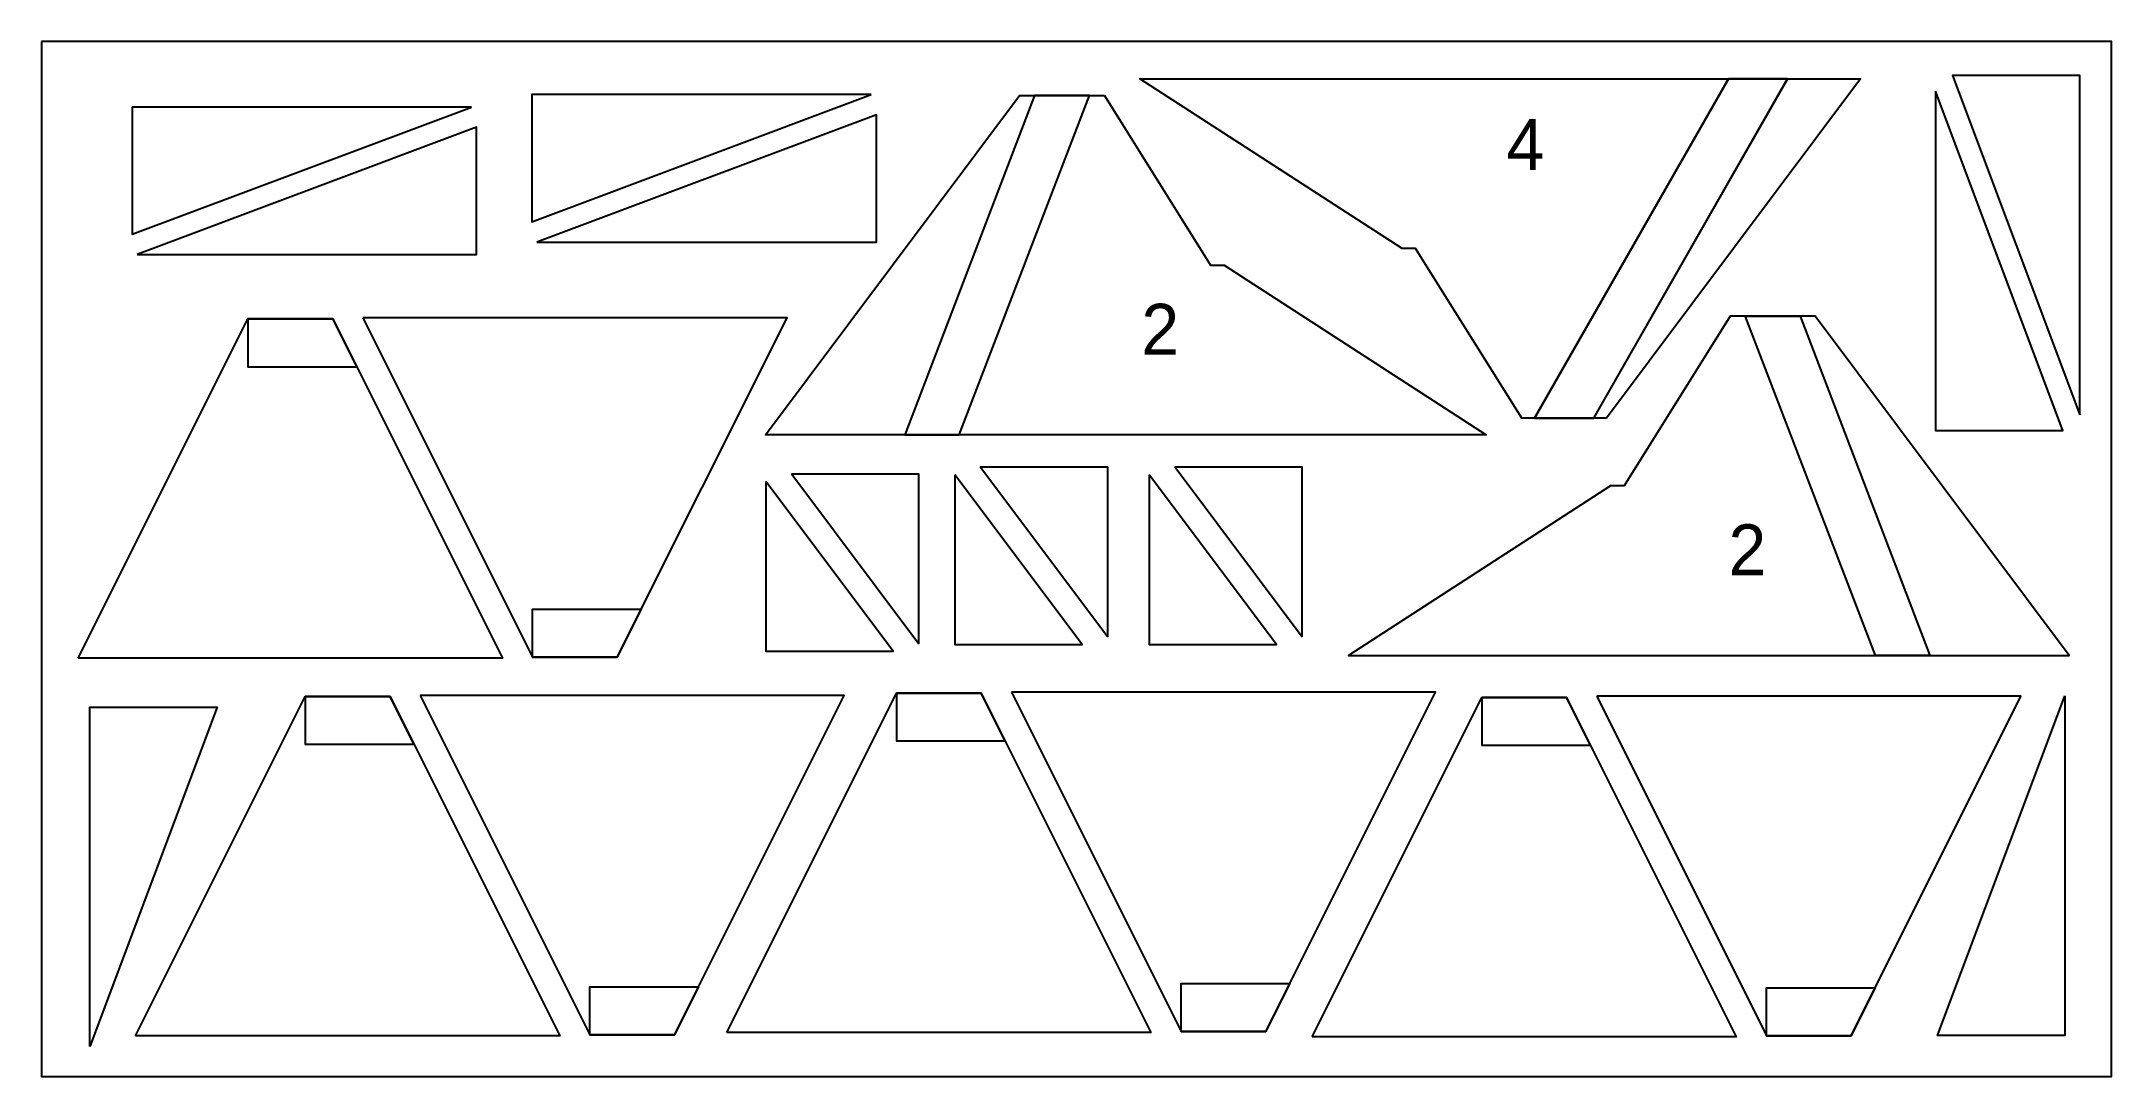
# Model space of a CAD drawing. Header units: millimetres. Extents: x 29911 to 32351, y -66525 to -65305.
import ezdxf

# ---------------------------------------------------------------- set-up
doc = ezdxf.new("R2010")
doc.units = ezdxf.units.MM
doc.layers.add('SOURCE_CURVES', color=7, linetype='Continuous')
doc.layers.add('SOURCE_LABELS', color=5, linetype='Continuous')

msp = doc.modelspace()

# ---------------------------------------------------------------- linework, layer by layer
at = {"layer": 'SOURCE_CURVES'}
for points in [[(29911, -65305.5), (29911, -66525.5), (32351, -66525.5), (32351, -65305.5), (29911, -65305.5)], [(31755.7, -65749.5), (31655.7, -65749.5), (31530.7, -65549.5), (31514.7, -65549.5), (31205.7, -65349.5), (32055.1, -65349.5), (31755.7, -65749.5)], [(31671, -65749.5), (31899.6, -65349.5)], [(31671, -65749.5), (31740.6, -65749.5), (31969.2, -65349.5), (31899.6, -65349.5), (31671, -65749.5)], [(31969.2, -65349.5), (31740.5, -65749.5)], [(32143.4, -65364.2), (32143.4, -65764.2), (32293.4, -65764.2), (32143.4, -65364.2)], [(32313.6, -65745.7), (32313.6, -65345.7), (32163.6, -65345.7), (32313.6, -65745.7)], [(30417.9, -65382.8), (30017.9, -65382.8), (30017.9, -65532.8), (30417.9, -65382.8)], [(30888.9, -65368.1), (30488.9, -65368.1), (30488.9, -65518.1), (30888.9, -65368.1)], [(30495.1, -65542), (30895.1, -65542), (30895.1, -65392), (30495.1, -65542)], [(31164, -65369.2), (31289, -65569.2), (31305, -65569.2), (31614, -65769.2), (30764.6, -65769.2), (31064, -65369.2), (31164, -65369.2)], [(31146.3, -65369.2), (31081.5, -65369.2), (30928.6, -65769.2), (30992.7, -65769.2), (31146.3, -65369.2)], [(30024, -65556.7), (30424, -65556.7), (30424, -65406.7), (30024, -65556.7)], [(29954.4, -66032.4), (30154.4, -65632.4), (30254.4, -65632.4), (30454.4, -66032.4), (29954.4, -66032.4)], [(30154.4, -65632.4), (30154.4, -65688.8), (30282.6, -65688.8), (30254.4, -65632.4), (30154.4, -65632.4)], [(30289.8, -65631.1), (30489.8, -66031.1), (30589.8, -66031.1), (30789.8, -65631.1), (30289.8, -65631.1)], [(31901.5, -65629.1), (31776.5, -65829.1), (31760.5, -65829.1), (31451.5, -66029.1), (32300.8, -66029.1), (32001.5, -65629.1), (31901.5, -65629.1)], [(31919.2, -65629.1), (31984, -65629.1), (32136.9, -66029.1), (32072.8, -66029.1), (31919.2, -65629)], [(30764.9, -65824.1), (30764.9, -66024.1), (30914.9, -66024.1), (30764.9, -65824.1)], [(30945.3, -66015.4), (30945.3, -65815.4), (30795.3, -65815.4), (30945.3, -66015.4)], [(30987.6, -65816.1), (30987.6, -66016.1), (31137.6, -66016.1), (30987.6, -65816.1)], [(31168, -66007.3), (31168, -65807.3), (31018, -65807.3), (31168, -66007.3)], [(31216.7, -65816.1), (31216.7, -66016.1), (31366.7, -66016.1), (31216.7, -65816.1)], [(31397.1, -66007.3), (31397.1, -65807.3), (31247.1, -65807.3), (31397.1, -66007.3)], [(30489.8, -66031.1), (30489.8, -65974.7), (30618, -65974.7), (30589.8, -66031.1), (30489.8, -66031.1)], [(30718.8, -66473.5), (30918.8, -66073.5), (31018.8, -66073.5), (31218.8, -66473.5), (30718.8, -66473.5)], [(30918.8, -66073.5), (30918.8, -66129.9), (31047, -66129.9), (31018.8, -66073.5), (30918.8, -66073.5)], [(31054.2, -66072.3), (31254.2, -66472.3), (31354.2, -66472.3), (31554.2, -66072.3), (31054.2, -66072.3)], [(29968, -66490.1), (29968, -66090.1), (30118, -66090.1), (29968, -66490.1)], [(30021.9, -66477.4), (30221.9, -66077.4), (30321.9, -66077.4), (30521.9, -66477.4), (30021.9, -66477.4)], [(30221.9, -66077.4), (30221.9, -66133.8), (30350.1, -66133.8), (30321.9, -66077.4), (30221.9, -66077.4)], [(30357.3, -66076.2), (30557.3, -66476.2), (30657.3, -66476.2), (30857.3, -66076.2), (30357.3, -66076.2)], [(31408.6, -66478.5), (31608.6, -66078.5), (31708.6, -66078.5), (31908.6, -66478.5), (31408.6, -66478.5)], [(31608.6, -66078.5), (31608.6, -66134.9), (31736.8, -66134.9), (31708.6, -66078.5), (31608.6, -66078.5)], [(31744.1, -66077.3), (31944.1, -66477.3), (32044.1, -66477.3), (32244.1, -66077.3), (31744.1, -66077.3)], [(32295.8, -66076.9), (32295.8, -66476.9), (32145.8, -66476.9), (32295.8, -66076.9)], [(31254.2, -66472.3), (31254.2, -66415.9), (31382.4, -66415.9), (31354.2, -66472.3), (31254.2, -66472.3)], [(30557.3, -66476.2), (30557.3, -66419.8), (30685.5, -66419.8), (30657.3, -66476.2), (30557.3, -66476.2)], [(31944.1, -66477.3), (31944.1, -66420.9), (32072.3, -66420.9), (32044.1, -66477.3), (31944.1, -66477.3)]]:
    msp.add_lwpolyline(points, dxfattribs=at)

# ---------------------------------------------------------------- texts
at = {"layer": 'SOURCE_LABELS'}
for s, p in [('4', (31637.7, -65457.1)), ('2', (31207.4, -65674.7)), ('2', (31899.4, -65934.6))]:
    msp.add_text(s, height=60, dxfattribs=at).set_placement(p)

doc.saveas('drawing.dxf')
